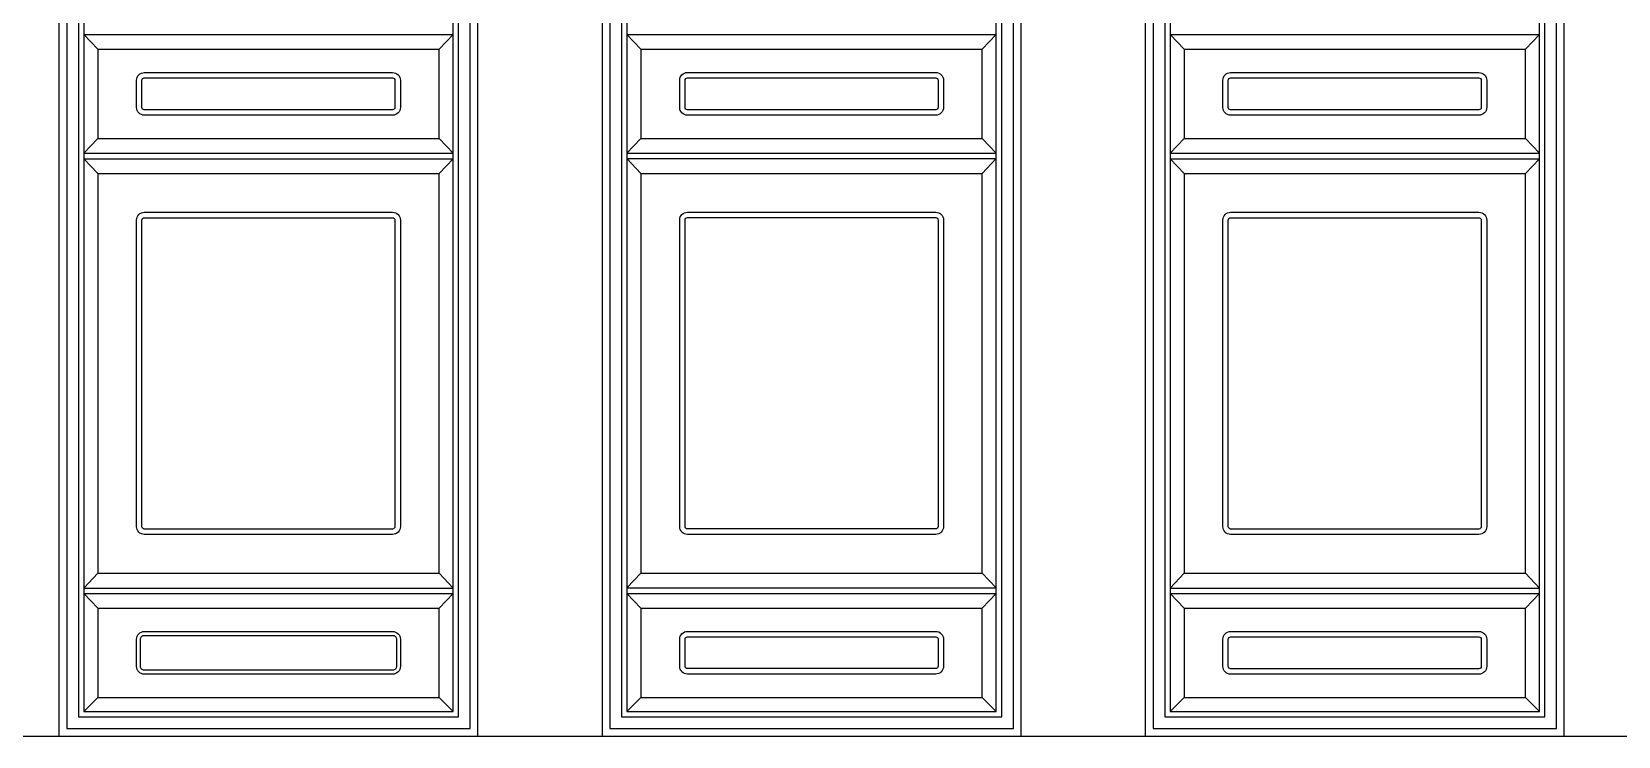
# Model space of a CAD drawing. Extents: x -66030 to 95157, y -13132 to 45879.
# Drawn here: x -57926 to -55882, y 31869 to 32776 of the extents above; entities that cross this region are included whole.
import ezdxf

# ---------------------------------------------------------------- set-up
doc = ezdxf.new("R2010")
doc.units = 0
doc.header["$LTSCALE"] = 100
doc.header["$MEASUREMENT"] = 0
for name, color, linetype in [('3', 11, 'CONTINUOUS'), ('4', 121, 'CONTINUOUS'), ('7', 105, 'CONTINUOUS')]:
    doc.layers.add(name, color=color, linetype=linetype)

msp = doc.modelspace()

# ---------------------------------------------------------------- linework, layer by layer
at = {"layer": '3'}
for p, q in [((-57859.3, 32772.9), (-57383.3, 32772.9)), ((-57841.3, 32753.9), (-57859.3, 32772.9)), ((-57401.3, 32753.9), (-57383.3, 32772.9)), ((-57159.3, 32773), (-56683.3, 32773)), ((-57141.3, 32754), (-57159.3, 32773)), ((-56701.3, 32754), (-56683.3, 32773)), ((-56459.3, 32772.9), (-55983.3, 32772.9)), ((-56441.3, 32753.9), (-56459.3, 32772.9)), ((-56001.3, 32753.9), (-55983.3, 32772.9)), ((-57859.3, 32619.9), (-57841.3, 32638.9)), ((-57401.3, 32638.9), (-57383.3, 32619.9)), ((-57159.3, 32620), (-57141.3, 32639)), ((-56701.3, 32639), (-56683.3, 32620)), ((-56459.3, 32619.9), (-56441.3, 32638.9)), ((-56001.3, 32638.9), (-55983.3, 32619.9)), ((-57859.3, 32619.9), (-57383.3, 32619.9)), ((-57859.3, 32612.9), (-57383.3, 32612.9)), ((-57841.3, 32593.9), (-57859.3, 32612.9)), ((-57401.3, 32593.9), (-57383.3, 32612.9)), ((-57159.3, 32620), (-56683.3, 32620)), ((-57159.3, 32613), (-56683.3, 32613)), ((-57141.3, 32594), (-57159.3, 32613)), ((-56701.3, 32594), (-56683.3, 32613)), ((-56459.3, 32619.9), (-55983.3, 32619.9)), ((-56459.3, 32612.9), (-55983.3, 32612.9)), ((-56441.3, 32593.9), (-56459.3, 32612.9)), ((-56001.3, 32593.9), (-55983.3, 32612.9)), ((-57859.3, 32059.9), (-57841.3, 32078.9)), ((-57401.3, 32078.9), (-57383.3, 32059.9)), ((-57159.3, 32060), (-57141.3, 32079)), ((-56701.3, 32079), (-56683.3, 32060)), ((-56459.3, 32059.9), (-56441.3, 32078.9)), ((-56001.3, 32078.9), (-55983.3, 32059.9)), ((-57859.3, 32059.9), (-57383.3, 32059.9)), ((-57859.3, 32052.9), (-57383.3, 32052.9)), ((-57841.3, 32033.9), (-57859.3, 32052.9)), ((-57401.3, 32033.9), (-57383.3, 32052.9)), ((-57159.3, 32060), (-56683.3, 32060)), ((-57159.3, 32053), (-56683.3, 32053)), ((-57141.3, 32034), (-57159.3, 32053)), ((-56701.3, 32034), (-56683.3, 32053)), ((-56459.3, 32059.9), (-55983.3, 32059.9)), ((-56459.3, 32052.9), (-55983.3, 32052.9)), ((-56441.3, 32033.9), (-56459.3, 32052.9)), ((-56001.3, 32033.9), (-55983.3, 32052.9)), ((-57859.3, 31900.9), (-57841.3, 31918.9)), ((-57401.3, 31918.9), (-57383.3, 31900.9)), ((-57159.3, 31901), (-57141.3, 31919)), ((-56701.3, 31919), (-56683.3, 31901)), ((-56459.3, 31900.9), (-56441.3, 31918.9)), ((-56001.3, 31918.9), (-55983.3, 31900.9))]:
    msp.add_line(p, q, dxfattribs=at)
at = {"layer": '3', "color": 2}
msp.add_line((-66009.4, 31868.9), (90873, 31868.9), dxfattribs=at)
at = {"layer": '3', "color": 3}
for points in [[(-57881.3, 31878.9), (-57361.3, 31878.9), (-57361.3, 34438.9), (-57881.3, 34438.9)], [(-57181.3, 31879), (-56661.3, 31879), (-56661.3, 34439), (-57181.3, 34439)], [(-56481.3, 31878.9), (-55961.3, 31878.9), (-55961.3, 34438.9), (-56481.3, 34438.9)]]:
    msp.add_lwpolyline(points, close=True, dxfattribs=at)
at = {"layer": '3'}
for points in [[(-57859.3, 31900.9), (-57383.3, 31900.9), (-57383.3, 34416.9), (-57859.3, 34416.9)], [(-57159.3, 31901), (-56683.3, 31901), (-56683.3, 34417), (-57159.3, 34417)], [(-56459.3, 31900.9), (-55983.3, 31900.9), (-55983.3, 34416.9), (-56459.3, 34416.9)]]:
    msp.add_lwpolyline(points, close=True, dxfattribs=at)
for points in [[(-57781.3, 32723.9), (-57461.3, 32723.9, -0.414214), (-57451.3, 32713.9), (-57451.3, 32678.9, -0.414214), (-57461.3, 32668.9), (-57781.3, 32668.9, -0.414214), (-57791.3, 32678.9), (-57791.3, 32713.9, -0.414214)], [(-57781.3, 32716.9), (-57461.3, 32716.9, -0.414214), (-57458.3, 32713.9), (-57458.3, 32678.9, -0.414214), (-57461.3, 32675.9), (-57781.3, 32675.9, -0.414214), (-57784.3, 32678.9), (-57784.3, 32713.9, -0.414214)], [(-57081.3, 32724), (-56761.3, 32724, -0.414214), (-56751.3, 32714), (-56751.3, 32679, -0.414214), (-56761.3, 32669), (-57081.3, 32669, -0.414214), (-57091.3, 32679), (-57091.3, 32714, -0.414214)], [(-57081.3, 32717), (-56761.3, 32717, -0.414214), (-56758.3, 32714), (-56758.3, 32679, -0.414214), (-56761.3, 32676), (-57081.3, 32676, -0.414214), (-57084.3, 32679), (-57084.3, 32714, -0.414214)], [(-56381.3, 32723.9), (-56061.3, 32723.9, -0.414214), (-56051.3, 32713.9), (-56051.3, 32678.9, -0.414214), (-56061.3, 32668.9), (-56381.3, 32668.9, -0.414214), (-56391.3, 32678.9), (-56391.3, 32713.9, -0.414214)], [(-56381.3, 32716.9), (-56061.3, 32716.9, -0.414214), (-56058.3, 32713.9), (-56058.3, 32678.9, -0.414214), (-56061.3, 32675.9), (-56381.3, 32675.9, -0.414214), (-56384.3, 32678.9), (-56384.3, 32713.9, -0.414214)], [(-57781.3, 32543.9), (-57461.3, 32543.9, -0.414214), (-57451.3, 32533.9), (-57451.3, 32138.9, -0.414214), (-57461.3, 32128.9), (-57781.3, 32128.9, -0.414214), (-57791.3, 32138.9), (-57791.3, 32533.9, -0.414214)], [(-57781.3, 32536.9), (-57461.3, 32536.9, -0.414214), (-57458.3, 32533.9), (-57458.3, 32138.9, -0.414214), (-57461.3, 32135.9), (-57781.3, 32135.9, -0.414214), (-57784.3, 32138.9), (-57784.3, 32533.9, -0.414214)], [(-57081.3, 32544), (-56761.3, 32544, -0.414214), (-56751.3, 32534), (-56751.3, 32139, -0.414214), (-56761.3, 32129), (-57081.3, 32129, -0.414214), (-57091.3, 32139), (-57091.3, 32534, -0.414214)], [(-57081.3, 32537), (-56761.3, 32537, -0.414214), (-56758.3, 32534), (-56758.3, 32139, -0.414214), (-56761.3, 32136), (-57081.3, 32136, -0.414214), (-57084.3, 32139), (-57084.3, 32534, -0.414214)], [(-56381.3, 32543.9), (-56061.3, 32543.9, -0.414214), (-56051.3, 32533.9), (-56051.3, 32138.9, -0.414214), (-56061.3, 32128.9), (-56381.3, 32128.9, -0.414214), (-56391.3, 32138.9), (-56391.3, 32533.9, -0.414214)], [(-56381.3, 32536.9), (-56061.3, 32536.9, -0.414214), (-56058.3, 32533.9), (-56058.3, 32138.9, -0.414214), (-56061.3, 32135.9), (-56381.3, 32135.9, -0.414214), (-56384.3, 32138.9), (-56384.3, 32533.9, -0.414214)], [(-57781.3, 32003.9), (-57461.3, 32003.9, -0.414214), (-57451.3, 31993.9), (-57451.3, 31958.9, -0.414214), (-57461.3, 31948.9), (-57781.3, 31948.9, -0.414214), (-57791.3, 31958.9), (-57791.3, 31993.9, -0.414214)], [(-57781.3, 31998.9), (-57461.3, 31998.9, -0.414214), (-57456.3, 31993.9), (-57456.3, 31958.9, -0.414214), (-57461.3, 31953.9), (-57781.3, 31953.9, -0.414214), (-57786.3, 31958.9), (-57786.3, 31993.9, -0.414214)], [(-57081.3, 32004), (-56761.3, 32004, -0.414214), (-56751.3, 31994), (-56751.3, 31959, -0.414214), (-56761.3, 31949), (-57081.3, 31949, -0.414214), (-57091.3, 31959), (-57091.3, 31994, -0.414214)], [(-56381.3, 32003.9), (-56061.3, 32003.9, -0.414214), (-56051.3, 31993.9), (-56051.3, 31958.9, -0.414214), (-56061.3, 31948.9), (-56381.3, 31948.9, -0.414214), (-56391.3, 31958.9), (-56391.3, 31993.9, -0.414214)], [(-57081.3, 31997), (-56761.3, 31997, -0.414214), (-56758.3, 31994), (-56758.3, 31959, -0.414214), (-56761.3, 31956), (-57081.3, 31956, -0.414214), (-57084.3, 31959), (-57084.3, 31994, -0.414214)], [(-56381.3, 31996.9), (-56061.3, 31996.9, -0.414214), (-56058.3, 31993.9), (-56058.3, 31958.9, -0.414214), (-56061.3, 31955.9), (-56381.3, 31955.9, -0.414214), (-56384.3, 31958.9), (-56384.3, 31993.9, -0.414214)]]:
    msp.add_lwpolyline(points, format="xyb", close=True, dxfattribs=at)
at = {"layer": '4'}
for points in [[(-57891.3, 31868.9), (-57351.3, 31868.9), (-57351.3, 34448.9), (-57891.3, 34448.9)], [(-57191.3, 31869), (-56651.3, 31869), (-56651.3, 34449), (-57191.3, 34449)], [(-56491.3, 31868.9), (-55951.3, 31868.9), (-55951.3, 34448.9), (-56491.3, 34448.9)]]:
    msp.add_lwpolyline(points, close=True, dxfattribs=at)
at = {"layer": '7'}
for p, q in [((-57841.3, 32753.9), (-57401.3, 32753.9)), ((-57841.3, 32753.9), (-57841.3, 32638.9)), ((-57401.3, 32638.9), (-57401.3, 32753.9)), ((-57141.3, 32754), (-56701.3, 32754)), ((-57141.3, 32754), (-57141.3, 32639)), ((-56701.3, 32639), (-56701.3, 32754)), ((-56441.3, 32753.9), (-56001.3, 32753.9)), ((-56441.3, 32753.9), (-56441.3, 32638.9)), ((-56001.3, 32638.9), (-56001.3, 32753.9)), ((-57841.3, 32638.9), (-57401.3, 32638.9)), ((-57141.3, 32639), (-56701.3, 32639)), ((-56441.3, 32638.9), (-56001.3, 32638.9)), ((-57841.3, 32593.9), (-57401.3, 32593.9)), ((-57841.3, 32593.9), (-57841.3, 32078.9)), ((-57401.3, 32078.9), (-57401.3, 32593.9)), ((-57141.3, 32594), (-56701.3, 32594)), ((-57141.3, 32594), (-57141.3, 32079)), ((-56701.3, 32079), (-56701.3, 32594)), ((-56441.3, 32593.9), (-56001.3, 32593.9)), ((-56441.3, 32593.9), (-56441.3, 32078.9)), ((-56001.3, 32078.9), (-56001.3, 32593.9)), ((-57841.3, 32078.9), (-57401.3, 32078.9)), ((-57141.3, 32079), (-56701.3, 32079)), ((-56441.3, 32078.9), (-56001.3, 32078.9)), ((-57841.3, 32033.9), (-57401.3, 32033.9)), ((-57841.3, 32033.9), (-57841.3, 31918.9)), ((-57401.3, 31918.9), (-57401.3, 32033.9)), ((-57141.3, 32034), (-56701.3, 32034)), ((-57141.3, 32034), (-57141.3, 31919)), ((-56701.3, 31919), (-56701.3, 32034)), ((-56441.3, 32033.9), (-56001.3, 32033.9)), ((-56441.3, 32033.9), (-56441.3, 31918.9)), ((-56001.3, 31918.9), (-56001.3, 32033.9)), ((-57841.3, 31918.9), (-57401.3, 31918.9)), ((-57141.3, 31919), (-56701.3, 31919)), ((-56441.3, 31918.9), (-56001.3, 31918.9))]:
    msp.add_line(p, q, dxfattribs=at)
for points in [[(-57866.3, 31893.9), (-57376.3, 31893.9), (-57376.3, 34423.9), (-57866.3, 34423.9)], [(-57166.3, 31894), (-56676.3, 31894), (-56676.3, 34424), (-57166.3, 34424)], [(-56466.3, 31893.9), (-55976.3, 31893.9), (-55976.3, 34423.9), (-56466.3, 34423.9)]]:
    msp.add_lwpolyline(points, close=True, dxfattribs=at)

doc.saveas('drawing.dxf')
